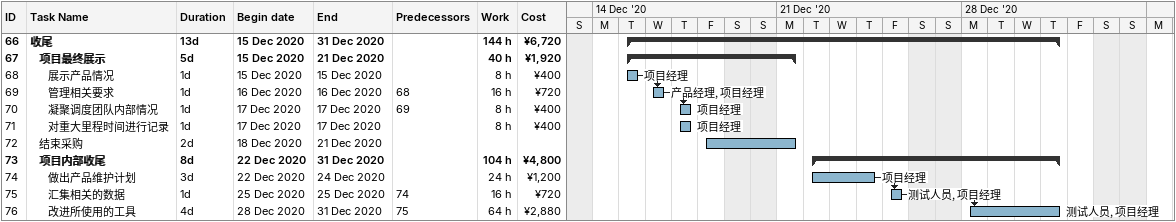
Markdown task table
| ID | Level | Task | Duration | Start | Finish | Predecessors | Resources | Work (h) | Cost (¥) |
|---|---|---|---|---|---|---|---|---|---|
| 66 | 1 | **收尾** | 13d | 2020-12-15 | 2020-12-31 |  |  | 144 | 6720 |
| 67 | 2 | **项目最终展示** | 5d | 2020-12-15 | 2020-12-21 |  |  | 40 | 1920 |
| 68 | 3 | 展示产品情况 | 1d | 2020-12-15 | 2020-12-15 |  | 项目经理 | 8 | 400 |
| 69 | 3 | 管理相关要求 | 1d | 2020-12-16 | 2020-12-16 | 68 | 产品经理, 项目经理 | 16 | 720 |
| 70 | 3 | 凝聚调度团队内部情况 | 1d | 2020-12-17 | 2020-12-17 | 69 | 项目经理 | 8 | 400 |
| 71 | 3 | 对重大里程时间进行记录 | 1d | 2020-12-17 | 2020-12-17 |  | 项目经理 | 8 | 400 |
| 72 | 2 | 结束采购 | 2d | 2020-12-18 | 2020-12-21 |  |  |  |  |
| 73 | 2 | **项目内部收尾** | 8d | 2020-12-22 | 2020-12-31 |  |  | 104 | 4800 |
| 74 | 3 | 做出产品维护计划 | 3d | 2020-12-22 | 2020-12-24 |  | 项目经理 | 24 | 1200 |
| 75 | 3 | 汇集相关的数据 | 1d | 2020-12-25 | 2020-12-25 | 74 | 测试人员, 项目经理 | 16 | 720 |
| 76 | 3 | 改进所使用的工具 | 4d | 2020-12-28 | 2020-12-31 | 75 | 测试人员, 项目经理 | 64 | 2880 |
